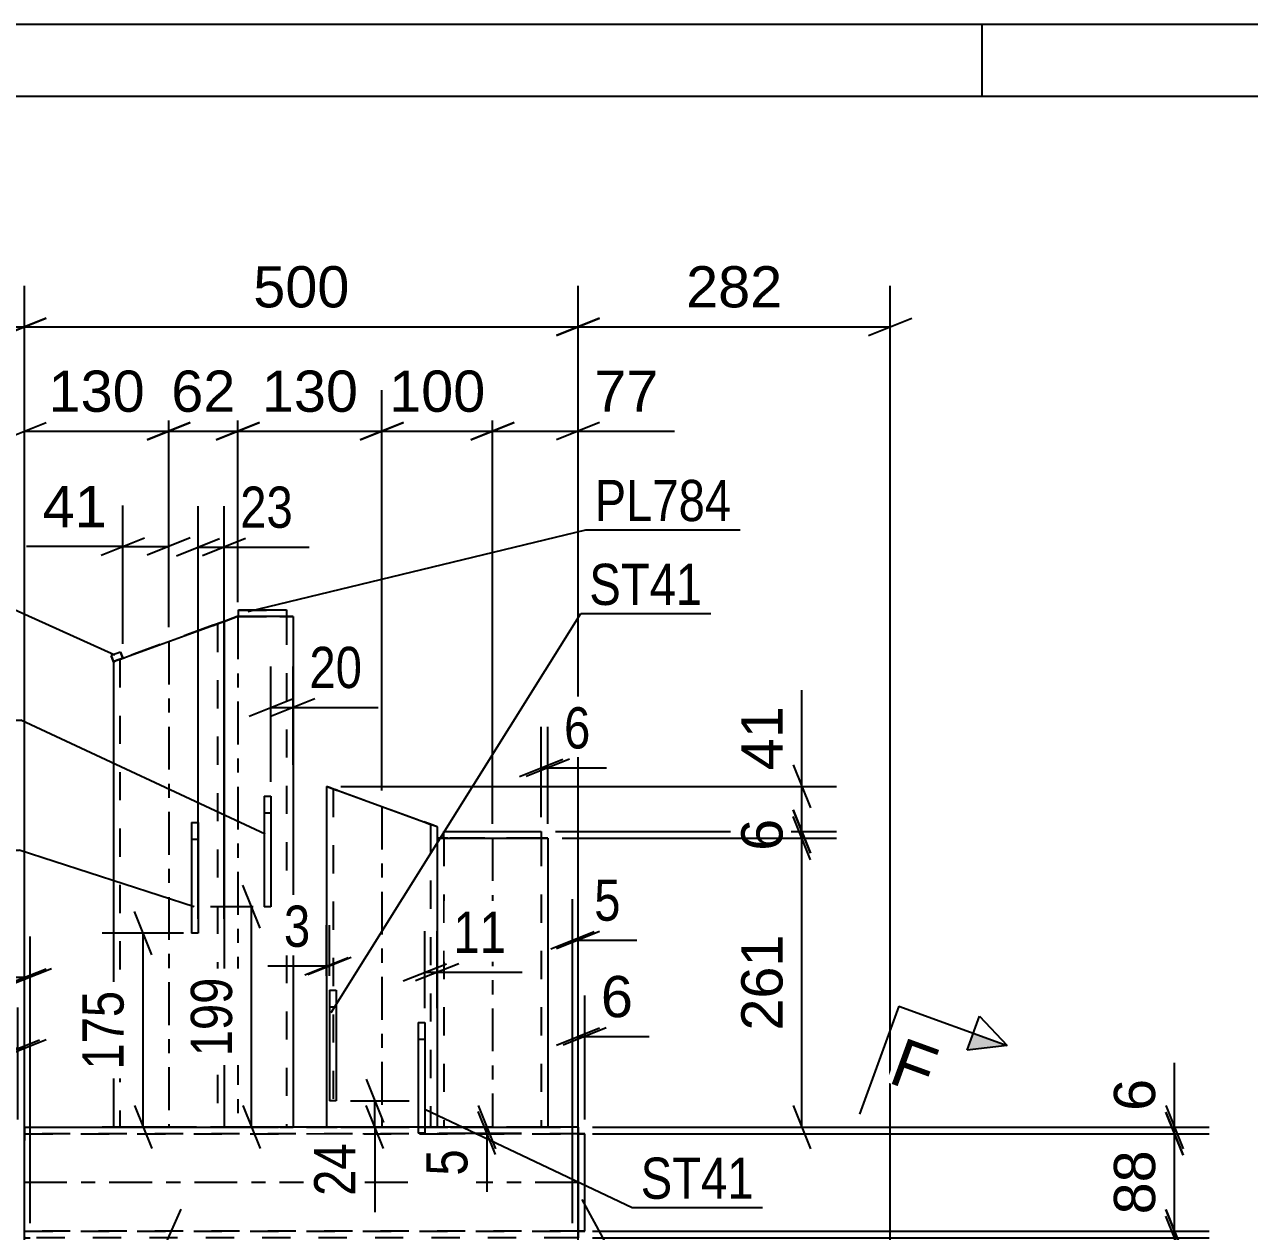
# Model space of a CAD drawing. Header units: millimetres. Extents: x 0 to 841, y 0 to 594.
# Drawn here: x 354.5 to 439.6, y 510.1 to 594 of the extents above; entities that cross this region are included whole.
import ezdxf

# ---------------------------------------------------------------- set-up
doc = ezdxf.new("R2010")
doc.units = ezdxf.units.MM
doc.linetypes.add('DXK_LINE_DOT2', pattern=[3.9198, 1.9599, -1.9599])
doc.linetypes.add('DXK_LINE_DOT3', pattern=[5.9187, 2.979, -0.9799, 0.9799, -0.9799])
doc.styles.add('Arial', font='ARIAL.TTF', dxfattribs={"height": 0.2})
doc.styles.add('Arial Narrow', font='ARIALN.TTF', dxfattribs={"height": 0.2})

# ---------------------------------------------------------------- blocks, each defined once
blk = doc.blocks.new('Unknown-275655210-1133')
at = {"color": 5, "linetype": 'Continuous'}
for p, q in [((841, 594), (0, 594)), ((421, 589), (421, 594)), ((836, 589), (5, 589))]:
    blk.add_line(p, q, dxfattribs=at)
blk = doc.blocks.new('Part-275655210-8390 - 3681')
at = {"color": 2, "linetype": 'Continuous'}
for p, q in [((375.431, 541.036), (375.431, 517.354)), ((375.431, 541.036), (375.501, 541.01)), ((375.501, 541.01), (375.701, 540.938)), ((375.701, 540.938), (376.001, 540.829)), ((376.001, 540.829), (376.354, 540.7)), ((376.354, 540.7), (382.2, 538.572)), ((382.2, 538.572), (382.553, 538.444)), ((382.553, 538.444), (382.853, 538.335)), ((382.853, 538.335), (383.053, 538.262)), ((383.053, 538.262), (383.123, 538.236)), ((383.123, 538.236), (383.123, 517.354)), ((375.501, 517.354), (375.431, 517.354)), ((375.701, 517.354), (375.501, 517.354)), ((376.001, 517.354), (375.701, 517.354)), ((376.354, 517.354), (376.001, 517.354)), ((381.8, 517.354), (376.354, 517.354)), ((382.553, 517.354), (382.262, 517.354)), ((382.853, 517.354), (382.553, 517.354)), ((383.053, 517.354), (382.853, 517.354)), ((383.123, 517.354), (383.053, 517.354))]:
    blk.add_line(p, q, dxfattribs=at)
at = {"color": 7, "linetype": 'DXK_LINE_DOT2'}
for p, q in [((375.431, 541.035), (375.431, 541.036)), ((375.501, 541.009), (375.431, 541.035)), ((375.701, 540.936), (375.501, 541.009)), ((375.927, 540.854), (375.701, 540.936)), ((375.892, 540.867), (375.892, 540.868)), ((375.892, 540.868), (375.892, 517.353)), ((375.927, 540.855), (375.892, 540.868)), ((375.892, 540.867), (375.927, 540.854)), ((376.001, 540.828), (375.927, 540.855)), ((375.927, 540.854), (376.028, 540.817)), ((376.177, 540.763), (375.927, 540.854)), ((376.177, 540.764), (376.001, 540.828)), ((376.028, 540.817), (376.177, 540.763)), ((376.177, 540.764), (382.377, 538.508)), ((376.177, 540.763), (382.2, 538.571)), ((376.177, 540.763), (382.377, 538.507)), ((382.526, 538.452), (382.2, 538.571)), ((382.526, 538.453), (382.377, 538.508)), ((382.377, 538.507), (382.526, 538.452)), ((382.626, 538.417), (382.526, 538.453)), ((382.526, 538.452), (382.626, 538.416)), ((382.853, 538.333), (382.526, 538.452)), ((382.662, 538.404), (382.626, 538.417)), ((382.626, 538.416), (382.662, 538.403)), ((382.662, 538.403), (382.662, 538.404)), ((382.662, 538.404), (382.662, 517.353)), ((383.053, 538.26), (382.853, 538.333)), ((383.123, 538.235), (383.053, 538.26)), ((383.123, 538.235), (383.123, 538.236)), ((375.431, 517.354), (375.431, 517.353)), ((375.431, 517.353), (375.431, 517.354)), ((375.431, 517.353), (375.501, 517.353)), ((375.501, 517.353), (375.701, 517.353)), ((375.701, 517.353), (376.001, 517.353)), ((375.892, 517.354), (375.927, 517.354)), ((375.927, 517.353), (375.892, 517.353)), ((375.927, 517.354), (376.001, 517.354)), ((376.028, 517.353), (375.927, 517.353)), ((376.001, 517.354), (376.028, 517.354)), ((376.001, 517.353), (376.177, 517.353)), ((376.028, 517.354), (376.177, 517.354)), ((376.177, 517.353), (376.028, 517.353)), ((382.377, 517.354), (376.177, 517.354)), ((382.2, 517.353), (376.177, 517.353)), ((382.377, 517.353), (376.177, 517.353)), ((382.262, 517.354), (381.8, 517.354)), ((382.2, 517.353), (382.553, 517.353)), ((382.377, 517.354), (382.526, 517.354)), ((382.526, 517.353), (382.377, 517.353)), ((382.526, 517.354), (382.626, 517.354)), ((382.626, 517.353), (382.526, 517.353)), ((382.553, 517.353), (382.853, 517.353)), ((382.626, 517.354), (382.662, 517.354)), ((382.662, 517.353), (382.626, 517.353)), ((382.853, 517.353), (383.053, 517.353)), ((383.053, 517.353), (383.123, 517.353)), ((383.123, 517.354), (383.123, 517.353)), ((383.123, 517.353), (383.123, 517.354))]:
    blk.add_line(p, q, dxfattribs=at)
at = {"color": 7, "linetype": 'DXK_LINE_DOT3'}
blk.add_line((379.277, 539.635), (379.277, 517.353), dxfattribs=at)
blk = doc.blocks.new('Part-275655210-8399 - 3681')
at = {"color": 2, "linetype": 'Continuous'}
for p, q in [((354.451, 517.354), (360.624, 517.354)), ((354.451, 517.354), (354.451, 516.431)), ((375.431, 517.354), (373.123, 517.354)), ((392.913, 517.354), (390.815, 517.354)), ((392.913, 517.354), (392.913, 517.284)), ((392.913, 517.284), (392.913, 509.662)), ((354.451, 509.732), (354.451, 516.431)), ((354.451, 509.732), (354.451, 509.662)), ((354.451, 509.662), (354.836, 509.662)), ((354.451, 509.66), (354.836, 509.66)), ((392.913, 509.662), (392.528, 509.662)), ((392.913, 509.66), (392.528, 509.66))]:
    blk.add_line(p, q, dxfattribs=at)
at = {"color": 7, "linetype": 'DXK_LINE_DOT2'}
for p, q in [((354.451, 517.353), (354.451, 517.354)), ((354.451, 517.353), (392.913, 517.353)), ((392.913, 516.892), (354.451, 516.892)), ((354.451, 516.892), (354.451, 516.891)), ((354.451, 516.892), (354.451, 516.857)), ((354.451, 516.891), (392.913, 516.891)), ((354.451, 516.857), (354.451, 516.607)), ((360.624, 517.354), (373.123, 517.354)), ((390.815, 517.354), (375.431, 517.354)), ((392.913, 517.353), (392.913, 517.354)), ((392.913, 516.891), (392.913, 516.892)), ((392.913, 516.856), (392.913, 516.891)), ((354.451, 510.585), (354.451, 510.583)), ((354.451, 510.585), (354.451, 510.583)), ((354.451, 510.585), (354.451, 510.585)), ((392.913, 510.123), (354.451, 510.123)), ((354.451, 510.123), (354.451, 510.122)), ((354.451, 510.122), (392.913, 510.122)), ((392.913, 510.583), (392.913, 510.585)), ((392.913, 510.585), (392.913, 510.583)), ((392.913, 510.585), (392.913, 510.585)), ((392.913, 510.122), (392.913, 510.123)), ((354.451, 509.66), (354.451, 509.662)), ((354.451, 509.662), (354.451, 509.66)), ((392.528, 509.662), (354.836, 509.662)), ((392.528, 509.66), (354.836, 509.66)), ((392.913, 509.66), (392.913, 509.662)), ((392.913, 509.662), (392.913, 509.66))]:
    blk.add_line(p, q, dxfattribs=at)
at = {"color": 7, "linetype": 'DXK_LINE_DOT3'}
blk.add_line((392.913, 513.507), (354.451, 513.507), dxfattribs=at)
blk = doc.blocks.new('Part-275655210-8395 - 3681')
at = {"color": 2, "linetype": 'Continuous'}
for p, q in [((381.8, 524.631), (381.8, 516.937)), ((381.8, 524.631), (382.262, 524.631)), ((382.262, 524.631), (382.262, 516.937)), ((382.262, 516.937), (381.8, 516.937))]:
    blk.add_line(p, q, dxfattribs=at)
at = {"color": 7, "linetype": 'DXK_LINE_DOT2'}
for p, q in [((381.8, 524.63), (381.8, 524.631)), ((381.8, 524.63), (382.262, 524.63)), ((382.262, 524.63), (382.262, 524.631)), ((381.8, 523.476), (382.262, 523.476))]:
    blk.add_line(p, q, dxfattribs=at)
blk = doc.blocks.new('Part-275655210-8402 - 3681')
at = {"color": 2, "linetype": 'Continuous'}
for p, q in [((369.309, 552.838), (369.309, 553.3)), ((369.309, 553.3), (372.662, 553.3)), ((372.662, 553.3), (372.662, 552.838))]:
    blk.add_line(p, q, dxfattribs=at)
at = {"color": 7, "linetype": 'DXK_LINE_DOT2'}
for p, q in [((369.309, 553.298), (372.662, 553.298)), ((372.662, 552.838), (369.309, 552.838)), ((369.309, 552.838), (369.309, 552.837)), ((369.309, 552.837), (369.309, 552.838)), ((369.309, 552.837), (372.662, 552.837)), ((372.662, 552.838), (372.662, 552.837)), ((372.662, 552.837), (372.662, 552.838))]:
    blk.add_line(p, q, dxfattribs=at)
blk = doc.blocks.new('Part-275655210-8398 - 3681')
at = {"color": 2, "linetype": 'Continuous'}
for p, q in [((366.049, 538.522), (366.049, 530.829)), ((366.049, 538.522), (366.51, 538.522)), ((366.51, 538.522), (366.51, 530.829)), ((366.51, 530.829), (366.049, 530.829))]:
    blk.add_line(p, q, dxfattribs=at)
at = {"color": 7, "linetype": 'DXK_LINE_DOT2'}
for p, q in [((366.049, 538.521), (366.049, 538.522)), ((366.049, 538.521), (366.51, 538.521)), ((366.51, 538.521), (366.51, 538.522)), ((366.049, 537.367), (366.51, 537.367))]:
    blk.add_line(p, q, dxfattribs=at)
blk = doc.blocks.new('Part-275655210-8391 - 3681')
at = {"color": 2, "linetype": 'Continuous'}
for p, q in [((369.231, 552.838), (368.316, 552.505)), ((368.316, 552.505), (368.316, 517.354)), ((372.2, 552.838), (369.231, 552.838)), ((369.231, 552.838), (369.231, 552.838)), ((372.2, 552.838), (372.553, 552.838)), ((372.553, 552.838), (372.853, 552.838)), ((372.853, 552.838), (373.053, 552.838)), ((373.053, 552.838), (373.123, 552.838)), ((373.123, 552.838), (373.123, 517.354)), ((372.2, 517.354), (368.316, 517.354)), ((368.316, 517.354), (368.316, 517.354)), ((372.553, 517.354), (372.2, 517.354)), ((372.853, 517.354), (372.553, 517.354)), ((373.053, 517.354), (372.853, 517.354)), ((373.123, 517.354), (373.053, 517.354))]:
    blk.add_line(p, q, dxfattribs=at)
at = {"color": 7, "linetype": 'DXK_LINE_DOT2'}
for p, q in [((368.316, 552.505), (369.231, 552.838)), ((369.231, 552.837), (368.316, 552.503)), ((368.316, 552.503), (369.231, 552.837)), ((372.377, 552.838), (369.231, 552.838)), ((372.377, 552.837), (369.231, 552.837)), ((372.2, 552.837), (369.231, 552.837)), ((369.231, 552.837), (369.231, 552.837)), ((372.526, 552.837), (372.2, 552.837)), ((372.526, 552.838), (372.377, 552.838)), ((372.377, 552.837), (372.526, 552.837)), ((372.626, 552.838), (372.526, 552.838)), ((372.526, 552.837), (372.626, 552.837)), ((372.853, 552.837), (372.526, 552.837)), ((372.662, 552.838), (372.626, 552.838)), ((372.626, 552.837), (372.662, 552.837)), ((372.662, 552.838), (372.662, 517.353)), ((373.053, 552.837), (372.853, 552.837)), ((373.123, 552.837), (373.053, 552.837)), ((368.316, 517.354), (368.316, 517.353)), ((372.377, 517.354), (368.316, 517.354)), ((368.316, 517.354), (368.316, 517.354)), ((372.377, 517.353), (368.316, 517.353)), ((368.316, 517.353), (368.316, 517.353)), ((368.316, 517.353), (372.2, 517.353)), ((372.2, 517.353), (372.553, 517.353)), ((372.377, 517.354), (372.526, 517.354)), ((372.526, 517.353), (372.377, 517.353)), ((372.526, 517.354), (372.626, 517.354)), ((372.626, 517.353), (372.526, 517.353)), ((372.553, 517.353), (372.853, 517.353)), ((372.626, 517.354), (372.662, 517.354)), ((372.662, 517.353), (372.626, 517.353)), ((372.662, 517.353), (372.662, 517.354)), ((372.853, 517.353), (373.053, 517.353)), ((373.053, 517.353), (373.123, 517.353)), ((373.123, 517.353), (373.123, 517.354)), ((373.123, 517.354), (373.123, 517.353))]:
    blk.add_line(p, q, dxfattribs=at)
at = {"color": 7, "linetype": 'DXK_LINE_DOT3'}
blk.add_line((369.277, 552.854), (369.277, 517.353), dxfattribs=at)
blk = doc.blocks.new('Part-275655210-8392 - 3681')
at = {"color": 7, "linetype": 'DXK_LINE_DOT2'}
for p, q in [((368.046, 552.405), (367.719, 552.286)), ((368.246, 552.478), (368.046, 552.405)), ((368.316, 552.503), (368.246, 552.478)), ((368.316, 552.503), (368.316, 552.504)), ((368.316, 552.504), (368.316, 517.353)), ((367.57, 552.233), (361.37, 549.974)), ((367.57, 552.231), (361.37, 549.973)), ((367.393, 552.167), (361.37, 549.973)), ((367.719, 552.286), (367.393, 552.167)), ((367.57, 552.231), (367.746, 552.296)), ((367.57, 552.233), (367.719, 552.287)), ((367.719, 552.287), (367.746, 552.297)), ((367.746, 552.297), (367.819, 552.324)), ((367.746, 552.296), (367.819, 552.322)), ((367.819, 552.324), (367.855, 552.336)), ((367.819, 552.322), (367.855, 552.335)), ((367.855, 552.335), (367.855, 552.336)), ((367.855, 552.336), (367.855, 517.353)), ((361.121, 549.882), (360.894, 549.799)), ((361.121, 549.883), (361.085, 549.87)), ((361.085, 549.869), (361.121, 549.882)), ((361.085, 549.869), (361.085, 549.87)), ((361.085, 549.87), (361.085, 517.353)), ((361.37, 549.973), (361.121, 549.882)), ((361.221, 549.919), (361.121, 549.883)), ((361.121, 549.882), (361.221, 549.918)), ((361.37, 549.974), (361.221, 549.919)), ((361.221, 549.918), (361.37, 549.973)), ((360.624, 549.702), (360.694, 549.728)), ((360.694, 549.726), (360.624, 549.701)), ((360.624, 549.701), (360.624, 549.702)), ((360.894, 549.799), (360.694, 549.726)), ((360.766, 549.754), (360.694, 549.728)), ((360.624, 517.354), (360.624, 517.353)), ((360.624, 517.353), (360.624, 517.354)), ((360.624, 517.353), (360.694, 517.353)), ((360.694, 517.353), (360.894, 517.353)), ((360.894, 517.353), (361.194, 517.353)), ((361.085, 517.354), (361.121, 517.354)), ((361.121, 517.353), (361.085, 517.353)), ((361.121, 517.354), (361.194, 517.354)), ((361.221, 517.353), (361.121, 517.353)), ((361.194, 517.354), (361.221, 517.354)), ((361.194, 517.353), (361.37, 517.353)), ((361.221, 517.354), (361.37, 517.354)), ((361.37, 517.353), (361.221, 517.353)), ((361.37, 517.354), (367.57, 517.354)), ((361.37, 517.353), (367.393, 517.353)), ((361.37, 517.353), (367.57, 517.353)), ((367.393, 517.353), (367.746, 517.353)), ((367.57, 517.354), (367.746, 517.354)), ((367.719, 517.353), (367.57, 517.353)), ((367.819, 517.353), (367.719, 517.353)), ((367.746, 517.354), (367.819, 517.354)), ((367.746, 517.353), (368.046, 517.353)), ((367.819, 517.354), (367.855, 517.354)), ((367.855, 517.353), (367.819, 517.353)), ((368.046, 517.353), (368.246, 517.353)), ((368.246, 517.353), (368.316, 517.353))]:
    blk.add_line(p, q, dxfattribs=at)
at = {"color": 2, "linetype": 'Continuous'}
for p, q in [((367.746, 552.297), (368.046, 552.406)), ((368.046, 552.406), (368.246, 552.479)), ((368.246, 552.479), (368.316, 552.504)), ((361.547, 550.038), (367.393, 552.168)), ((367.393, 552.168), (367.746, 552.297)), ((360.894, 549.801), (361.194, 549.91)), ((361.194, 549.91), (361.547, 550.038)), ((360.624, 549.702), (360.624, 517.354)), ((360.894, 549.801), (360.766, 549.754)), ((360.694, 517.354), (360.624, 517.354)), ((360.894, 517.354), (360.694, 517.354)), ((361.194, 517.354), (360.894, 517.354)), ((361.547, 517.354), (361.194, 517.354)), ((361.547, 517.354), (367.393, 517.354)), ((367.746, 517.354), (367.393, 517.354)), ((368.046, 517.354), (367.746, 517.354)), ((368.246, 517.354), (368.046, 517.354)), ((368.316, 517.354), (368.246, 517.354))]:
    blk.add_line(p, q, dxfattribs=at)
at = {"color": 7, "linetype": 'DXK_LINE_DOT3'}
blk.add_line((364.47, 551.103), (364.47, 517.353), dxfattribs=at)
blk = doc.blocks.new('Part-275655210-8394 - 3681')
at = {"color": 2, "linetype": 'Continuous'}
for p, q in [((383.585, 537.44), (383.585, 537.901)), ((383.585, 537.901), (390.354, 537.901)), ((390.354, 537.901), (390.354, 537.44))]:
    blk.add_line(p, q, dxfattribs=at)
at = {"color": 7, "linetype": 'DXK_LINE_DOT2'}
for p, q in [((383.585, 537.9), (390.354, 537.9)), ((390.354, 537.44), (383.585, 537.44)), ((383.585, 537.44), (383.585, 537.438)), ((383.585, 537.438), (383.585, 537.44)), ((390.354, 537.438), (383.585, 537.438)), ((390.354, 537.44), (390.354, 537.438)), ((390.354, 537.438), (390.354, 537.44))]:
    blk.add_line(p, q, dxfattribs=at)
blk = doc.blocks.new('Part-275655210-8396 - 3681')
at = {"color": 2, "linetype": 'Continuous'}
for p, q in [((375.647, 526.871), (375.647, 519.177)), ((375.647, 526.871), (376.108, 526.871)), ((376.108, 526.871), (376.108, 519.177)), ((376.108, 519.177), (375.647, 519.177))]:
    blk.add_line(p, q, dxfattribs=at)
at = {"color": 7, "linetype": 'DXK_LINE_DOT2'}
for p, q in [((375.647, 526.869), (375.647, 526.871)), ((375.647, 526.869), (376.108, 526.869)), ((376.108, 526.869), (376.108, 526.871)), ((375.647, 525.715), (376.108, 525.715))]:
    blk.add_line(p, q, dxfattribs=at)
blk = doc.blocks.new('Part-275655210-8397 - 3681')
at = {"color": 2, "linetype": 'Continuous'}
for p, q in [((371.109, 540.365), (371.109, 532.671)), ((371.109, 540.365), (371.57, 540.365)), ((371.57, 540.365), (371.57, 532.671)), ((371.57, 532.671), (371.109, 532.671))]:
    blk.add_line(p, q, dxfattribs=at)
at = {"color": 7, "linetype": 'DXK_LINE_DOT2'}
for p, q in [((371.109, 540.364), (371.109, 540.365)), ((371.109, 540.364), (371.57, 540.364)), ((371.57, 540.364), (371.57, 540.365)), ((371.109, 539.21), (371.57, 539.21))]:
    blk.add_line(p, q, dxfattribs=at)
blk = doc.blocks.new('Part-275655210-8400 - 3681')
at = {"color": 2, "linetype": 'Continuous'}
for p, q in [((393.374, 516.892), (392.913, 516.892)), ((393.374, 510.123), (393.374, 516.892)), ((393.374, 510.123), (392.913, 510.123)), ((392.913, 510.122), (393.374, 510.122))]:
    blk.add_line(p, q, dxfattribs=at)
at = {"color": 7, "linetype": 'DXK_LINE_DOT2'}
for p, q in [((392.913, 510.122), (392.913, 516.892)), ((392.913, 516.891), (393.374, 516.891)), ((392.913, 510.123), (392.913, 510.122)), ((393.374, 510.122), (393.374, 510.123)), ((393.374, 510.122), (393.374, 510.123))]:
    blk.add_line(p, q, dxfattribs=at)
blk = doc.blocks.new('Part-275655210-8406 - 3681')
at = {"color": 2, "linetype": 'Continuous'}
for p, q in [((383.123, 537.44), (383.123, 517.354)), ((383.123, 537.44), (383.193, 537.44)), ((383.193, 537.44), (383.393, 537.44)), ((383.393, 537.44), (383.693, 537.44)), ((383.693, 537.44), (384.046, 537.44)), ((384.046, 537.44), (389.892, 537.44)), ((389.892, 537.44), (390.246, 537.44)), ((390.246, 537.44), (390.545, 537.44)), ((390.545, 537.44), (390.745, 537.44)), ((390.745, 537.44), (390.815, 537.44)), ((390.815, 537.44), (390.815, 517.354)), ((383.193, 517.354), (383.123, 517.354)), ((383.393, 517.354), (383.193, 517.354)), ((383.693, 517.354), (383.393, 517.354)), ((384.046, 517.354), (383.693, 517.354)), ((384.046, 517.354), (389.892, 517.354)), ((390.246, 517.354), (389.892, 517.354)), ((390.545, 517.354), (390.246, 517.354)), ((390.745, 517.354), (390.545, 517.354)), ((390.815, 517.354), (390.745, 517.354))]:
    blk.add_line(p, q, dxfattribs=at)
at = {"color": 7, "linetype": 'DXK_LINE_DOT2'}
for p, q in [((383.123, 537.439), (383.123, 537.44)), ((383.193, 537.439), (383.123, 537.439)), ((383.393, 537.438), (383.193, 537.439)), ((383.62, 537.438), (383.393, 537.438)), ((383.585, 537.439), (383.585, 537.44)), ((383.585, 537.44), (383.585, 517.353)), ((383.62, 537.44), (383.585, 537.44)), ((383.585, 537.439), (383.62, 537.439)), ((383.72, 537.44), (383.62, 537.44)), ((383.62, 537.439), (383.693, 537.439)), ((383.87, 537.438), (383.62, 537.438)), ((383.693, 537.439), (383.72, 537.439)), ((383.87, 537.44), (383.72, 537.44)), ((383.72, 537.439), (383.87, 537.439)), ((390.069, 537.44), (383.87, 537.44)), ((390.069, 537.439), (383.87, 537.439)), ((389.892, 537.438), (383.87, 537.438)), ((390.219, 537.438), (389.892, 537.438)), ((390.219, 537.44), (390.069, 537.44)), ((390.069, 537.439), (390.246, 537.439)), ((390.319, 537.44), (390.219, 537.44)), ((390.545, 537.438), (390.219, 537.438)), ((390.246, 537.439), (390.319, 537.439)), ((390.354, 537.44), (390.319, 537.44)), ((390.319, 537.439), (390.354, 537.439)), ((390.354, 537.439), (390.354, 537.44)), ((390.354, 537.44), (390.354, 517.353)), ((390.745, 537.439), (390.545, 537.438)), ((390.815, 537.439), (390.745, 537.439)), ((390.815, 537.439), (390.815, 537.44)), ((383.123, 517.354), (383.123, 517.353)), ((383.123, 517.353), (383.123, 517.354)), ((383.123, 517.353), (383.193, 517.353)), ((383.193, 517.353), (383.393, 517.353)), ((383.393, 517.353), (383.693, 517.353)), ((383.585, 517.354), (383.62, 517.354)), ((383.62, 517.353), (383.585, 517.353)), ((383.62, 517.354), (383.693, 517.354)), ((383.72, 517.353), (383.62, 517.353)), ((383.693, 517.354), (383.72, 517.354)), ((383.693, 517.353), (383.87, 517.353)), ((383.72, 517.354), (383.87, 517.354)), ((383.87, 517.353), (383.72, 517.353)), ((390.069, 517.354), (383.87, 517.354)), ((389.892, 517.353), (383.87, 517.353)), ((390.069, 517.353), (383.87, 517.353)), ((389.892, 517.353), (390.246, 517.353)), ((390.069, 517.354), (390.246, 517.354)), ((390.219, 517.353), (390.069, 517.353)), ((390.319, 517.353), (390.219, 517.353)), ((390.246, 517.354), (390.319, 517.354)), ((390.246, 517.353), (390.545, 517.353)), ((390.319, 517.354), (390.354, 517.354)), ((390.354, 517.353), (390.319, 517.353)), ((390.545, 517.353), (390.745, 517.353)), ((390.745, 517.353), (390.815, 517.353)), ((390.815, 517.354), (390.815, 517.353)), ((390.815, 517.353), (390.815, 517.354))]:
    blk.add_line(p, q, dxfattribs=at)
at = {"color": 7, "linetype": 'DXK_LINE_DOT3'}
blk.add_line((386.969, 537.439), (386.969, 517.353), dxfattribs=at)
blk = doc.blocks.new('Part-275655210-16562 - 3681')
at = {"color": 2, "linetype": 'Continuous'}
for p, q in [((361.123, 550.375), (360.466, 550.136)), ((360.624, 549.702), (360.466, 550.136)), ((361.123, 550.375), (361.281, 549.941)), ((360.766, 549.754), (360.624, 549.702))]:
    blk.add_line(p, q, dxfattribs=at)
at = {"color": 7, "linetype": 'DXK_LINE_DOT2'}
for p, q in [((361.123, 550.374), (360.466, 550.134)), ((360.466, 550.136), (360.466, 550.134)), ((360.466, 550.134), (360.624, 549.701)), ((361.281, 549.94), (360.624, 549.701)), ((361.281, 549.941), (360.766, 549.754)), ((361.123, 550.374), (361.123, 550.375)), ((361.281, 549.94), (361.123, 550.374)), ((361.281, 549.941), (361.281, 549.94)), ((360.624, 549.701), (360.624, 549.702))]:
    blk.add_line(p, q, dxfattribs=at)
blk = doc.blocks.new('StraightDimension-275655210-20279 - 3681')
at = {"color": 7, "linetype": 'Continuous'}
for p, q in [((378.189, 520.677), (379.389, 517.677)), ((377.108, 519.177), (381.189, 519.177)), ((379.389, 515.854), (378.189, 518.854)), ((378.789, 517.354), (378.789, 519.177)), ((376.431, 517.354), (381.189, 517.354)), ((378.789, 517.354), (378.789, 511.448)), ((378.789, 517.354), (378.789, 511.448))]:
    blk.add_line(p, q, dxfattribs=at)
at = {"color": 0}
blk.add_wipeout([(378.039, 516.829), (373.839, 516.829), (373.839, 511.973), (378.039, 511.973)], dxfattribs=at)
at = {"color": 3, "style": 'Arial Narrow'}
blk.add_text('24', height=2.8633, rotation=90.00021, dxfattribs=at).set_placement((377.439, 512.573))
blk = doc.blocks.new('StraightDimension-275655210-20857 - 3681')
at = {"color": 7, "linetype": 'Continuous'}
for p, q in [((386.969, 538.439), (386.969, 568.578)), ((392.913, 518.353), (392.913, 568.578)), ((385.469, 565.128), (388.469, 566.328)), ((394.413, 566.328), (391.413, 565.128)), ((386.969, 565.728), (392.913, 565.728)), ((392.913, 565.728), (399.61, 565.728)), ((392.913, 565.728), (399.61, 565.728))]:
    blk.add_line(p, q, dxfattribs=at)
at = {"color": 0}
blk.add_wipeout([(399.085, 566.478), (399.085, 570.678), (393.438, 570.678), (393.438, 566.478)], dxfattribs=at)
at = {"color": 3, "style": 'Arial'}
blk.add_text('77', height=2.8652, dxfattribs=at).set_placement((394.038, 567.078))
blk = doc.blocks.new('StraightDimension-275655210-20243 - 3681')
at = {"color": 7, "linetype": 'Continuous'}
for p, q in [((375.431, 527.871), (375.431, 531.387)), ((375.647, 527.871), (375.647, 531.387)), ((373.931, 527.937), (376.931, 529.137)), ((377.147, 529.137), (374.147, 527.937)), ((375.431, 528.537), (371.353, 528.537)), ((375.431, 528.537), (371.353, 528.537)), ((375.431, 528.537), (375.647, 528.537))]:
    blk.add_line(p, q, dxfattribs=at)
at = {"color": 0}
blk.add_wipeout([(374.906, 529.287), (374.906, 533.487), (371.878, 533.487), (371.878, 529.287)], dxfattribs=at)
at = {"color": 3, "style": 'Arial Narrow'}
blk.add_text('3', height=2.863, dxfattribs=at).set_placement((372.478, 529.887))
blk = doc.blocks.new('StraightDimension-275655210-13917 - 3681')
at = {"color": 7, "linetype": 'Continuous'}
for p, q in [((353.99, 517.891), (353.99, 525.67)), ((354.451, 518.353), (354.451, 525.67)), ((353.99, 522.82), (349.516, 522.82)), ((353.99, 522.82), (349.516, 522.82)), ((352.49, 522.22), (355.49, 523.42)), ((355.951, 523.42), (352.951, 522.22)), ((353.99, 522.82), (354.451, 522.82))]:
    blk.add_line(p, q, dxfattribs=at)
at = {"color": 0}
blk.add_wipeout([(353.465, 523.57), (353.465, 527.77), (350.041, 527.77), (350.041, 523.57)], dxfattribs=at)
at = {"color": 3, "style": 'Arial'}
blk.add_text('6', height=2.865, dxfattribs=at).set_placement((350.641, 524.17))
blk = doc.blocks.new('StraightDimension-275655210-20222 - 3681')
at = {"color": 7, "linetype": 'Continuous'}
for p, q in [((366.51, 531.829), (366.51, 560.514)), ((368.316, 531.829), (368.316, 560.514)), ((365.01, 557.064), (368.01, 558.264)), ((366.51, 557.664), (368.316, 557.664)), ((369.816, 558.264), (366.816, 557.064)), ((368.316, 557.664), (374.222, 557.664)), ((368.316, 557.664), (374.222, 557.664))]:
    blk.add_line(p, q, dxfattribs=at)
at = {"color": 0}
blk.add_wipeout([(373.697, 558.414), (373.697, 562.614), (368.841, 562.614), (368.841, 558.414)], dxfattribs=at)
at = {"color": 3, "style": 'Arial Narrow'}
blk.add_text('23', height=2.8633, dxfattribs=at).set_placement((369.441, 559.014))
blk = doc.blocks.new('StraightDimension-275655210-20289 - 3681')
at = {"color": 7, "linetype": 'Continuous'}
for p, q in [((385.974, 518.853), (387.174, 515.853)), ((387.174, 515.437), (385.974, 518.437)), ((383.262, 516.937), (388.974, 516.937)), ((384.088, 517.353), (388.974, 517.353)), ((386.574, 516.937), (386.574, 517.353)), ((386.574, 516.937), (386.574, 512.859)), ((386.574, 516.937), (386.574, 512.859))]:
    blk.add_line(p, q, dxfattribs=at)
at = {"color": 0}
blk.add_wipeout([(385.824, 516.412), (381.624, 516.412), (381.624, 513.384), (385.824, 513.384)], dxfattribs=at)
at = {"color": 3, "style": 'Arial Narrow'}
blk.add_text('5', height=2.863, rotation=90.00021, dxfattribs=at).set_placement((385.224, 513.984))
blk = doc.blocks.new('StraightDimension-275655210-20861 - 3681')
at = {"color": 7, "linetype": 'Continuous'}
for p, q in [((354.451, 518.353), (354.451, 568.578)), ((364.47, 552.103), (364.47, 568.578)), ((352.951, 565.128), (355.951, 566.328)), ((365.97, 566.328), (362.97, 565.128)), ((354.451, 565.728), (364.47, 565.728))]:
    blk.add_line(p, q, dxfattribs=at)
at = {"color": 0}
blk.add_wipeout([(363.396, 566.478), (363.396, 570.678), (355.525, 570.678), (355.525, 566.478)], dxfattribs=at)
at = {"color": 3, "style": 'Arial'}
blk.add_text('130', height=2.8652, dxfattribs=at).set_placement((356.125, 567.078))
blk = doc.blocks.new('StraightDimension-275655210-3895 - 3681')
at = {"color": 7, "linetype": 'Continuous'}
for p, q in [((448.273, 507.699), (447.073, 510.699)), ((393.913, 509.199), (458.113, 509.199)), ((447.673, 494.849), (447.673, 509.199)), ((447.073, 496.349), (448.273, 493.349)), ((415.598, 494.849), (458.113, 494.849))]:
    blk.add_line(p, q, dxfattribs=at)
at = {"color": 0}
blk.add_wipeout([(446.923, 505.366), (442.723, 505.366), (442.723, 498.682), (446.923, 498.682)], dxfattribs=at)
at = {"color": 3, "style": 'Arial Narrow'}
blk.add_text('187', height=2.8633, rotation=90.00021, dxfattribs=at).set_placement((446.323, 499.282))
at = {"color": 0, "linetype": 'Continuous'}
blk.add_wipeout([(458.713, 509.799), (458.713, 513.999), (448.373, 513.999), (448.373, 509.799)], dxfattribs=at)
at = {"color": 3, "linetype": 'Continuous', "style": 'Arial Narrow'}
blk.add_text('14537', height=2.8633, dxfattribs=at).set_placement((448.973, 510.399))
blk = doc.blocks.new('StraightDimension-275655210-4086 - 3681')
at = {"color": 7, "linetype": 'Continuous'}
for p, q in [((392.528, 510.664), (392.528, 533.201)), ((392.913, 510.199), (392.913, 533.201)), ((391.028, 529.751), (394.028, 530.951)), ((394.413, 530.951), (391.413, 529.751)), ((392.528, 530.351), (392.913, 530.351)), ((392.913, 530.351), (396.991, 530.351)), ((392.913, 530.351), (396.991, 530.351))]:
    blk.add_line(p, q, dxfattribs=at)
at = {"color": 0}
blk.add_wipeout([(396.466, 531.101), (396.466, 535.301), (393.438, 535.301), (393.438, 531.101)], dxfattribs=at)
at = {"color": 3, "style": 'Arial Narrow'}
blk.add_text('5', height=2.863, dxfattribs=at).set_placement((394.038, 531.701))
blk = doc.blocks.new('StraightDimension-275655210-4100 - 3681')
at = {"color": 7, "linetype": 'Continuous'}
for p, q in [((354.451, 510.199), (354.451, 530.612)), ((354.836, 510.664), (354.836, 530.612)), ((354.451, 527.762), (350.373, 527.762)), ((354.451, 527.762), (350.373, 527.762)), ((352.951, 527.162), (355.951, 528.362)), ((356.336, 528.362), (353.336, 527.162)), ((354.451, 527.762), (354.836, 527.762))]:
    blk.add_line(p, q, dxfattribs=at)
at = {"color": 0}
blk.add_wipeout([(353.926, 528.512), (353.926, 532.712), (350.898, 532.712), (350.898, 528.512)], dxfattribs=at)
at = {"color": 3, "style": 'Arial Narrow'}
blk.add_text('5', height=2.863, dxfattribs=at).set_placement((351.498, 529.112))
blk = doc.blocks.new('StraightDimension-275655210-13898 - 3681')
at = {"color": 7, "linetype": 'Continuous'}
for p, q in [((434.359, 517.353), (434.359, 521.826)), ((434.359, 517.353), (434.359, 521.826)), ((433.759, 518.853), (434.959, 515.853)), ((434.959, 515.392), (433.759, 518.392)), ((393.913, 517.353), (436.759, 517.353)), ((393.913, 516.892), (436.759, 516.892)), ((434.359, 516.892), (434.359, 517.353))]:
    blk.add_line(p, q, dxfattribs=at)
at = {"color": 0}
blk.add_wipeout([(433.609, 521.301), (429.409, 521.301), (429.409, 517.878), (433.609, 517.878)], dxfattribs=at)
at = {"color": 3, "style": 'Arial'}
blk.add_text('6', height=2.865, rotation=90.00021, dxfattribs=at).set_placement((433.009, 518.478))
blk = doc.blocks.new('StraightDimension-275655210-13899 - 3681')
at = {"color": 7, "linetype": 'Continuous'}
for p, q in [((433.759, 518.392), (434.959, 515.392)), ((393.913, 516.892), (436.759, 516.892)), ((434.359, 510.123), (434.359, 516.892)), ((434.959, 508.623), (433.759, 511.623)), ((393.913, 510.123), (436.759, 510.123))]:
    blk.add_line(p, q, dxfattribs=at)
at = {"color": 0}
blk.add_wipeout([(433.609, 516.331), (429.409, 516.331), (429.409, 510.683), (433.609, 510.684)], dxfattribs=at)
at = {"color": 3, "style": 'Arial'}
blk.add_text('88', height=2.8652, rotation=90.00021, dxfattribs=at).set_placement((433.009, 511.284))
blk = doc.blocks.new('StraightDimension-275655210-13900 - 3681')
at = {"color": 7, "linetype": 'Continuous'}
for p, q in [((433.759, 511.623), (434.959, 508.623)), ((434.959, 508.161), (433.759, 511.161)), ((393.913, 510.123), (436.759, 510.123)), ((434.359, 509.661), (434.359, 510.123)), ((393.913, 509.661), (436.759, 509.661)), ((434.359, 509.661), (434.359, 505.187)), ((434.359, 509.661), (434.359, 505.187))]:
    blk.add_line(p, q, dxfattribs=at)
at = {"color": 0}
blk.add_wipeout([(433.609, 509.136), (429.409, 509.136), (429.409, 505.712), (433.609, 505.712)], dxfattribs=at)
at = {"color": 3, "style": 'Arial'}
blk.add_text('6', height=2.865, rotation=90.00021, dxfattribs=at).set_placement((433.009, 506.312))
blk = doc.blocks.new('StraightDimension-275655210-13933 - 3681')
at = {"color": 7, "linetype": 'Continuous'}
for p, q in [((392.913, 518.353), (392.913, 526.493)), ((393.374, 517.891), (393.374, 526.493)), ((391.413, 523.043), (394.413, 524.243)), ((394.874, 524.243), (391.874, 523.043)), ((392.913, 523.643), (393.374, 523.643)), ((393.374, 523.643), (397.848, 523.643)), ((393.374, 523.643), (397.848, 523.643))]:
    blk.add_line(p, q, dxfattribs=at)
at = {"color": 0}
blk.add_wipeout([(397.323, 524.393), (397.323, 528.593), (393.899, 528.593), (393.899, 524.393)], dxfattribs=at)
at = {"color": 3, "style": 'Arial'}
blk.add_text('6', height=2.865, dxfattribs=at).set_placement((394.499, 524.993))
blk = doc.blocks.new('StraightDimension-275655210-13945 - 3681')
at = {"color": 7, "linetype": 'Continuous'}
for p, q in [((392.913, 503.742), (392.913, 575.833)), ((414.598, 495.849), (414.598, 575.833)), ((394.413, 573.583), (391.413, 572.383)), ((392.913, 572.983), (414.598, 572.983)), ((413.098, 572.383), (416.098, 573.583))]:
    blk.add_line(p, q, dxfattribs=at)
at = {"color": 0}
blk.add_wipeout([(407.691, 573.733), (407.691, 577.933), (399.82, 577.933), (399.82, 573.733)], dxfattribs=at)
at = {"color": 3, "style": 'Arial'}
blk.add_text('282', height=2.8652, dxfattribs=at).set_placement((400.42, 574.333))
blk = doc.blocks.new('StraightDimension-275655210-13946 - 3681')
at = {"color": 7, "linetype": 'Continuous'}
for p, q in [((354.451, 503.742), (354.451, 575.833)), ((392.913, 503.742), (392.913, 575.833)), ((355.951, 573.583), (352.951, 572.383)), ((354.451, 572.983), (392.913, 572.983)), ((391.413, 572.383), (394.413, 573.583))]:
    blk.add_line(p, q, dxfattribs=at)
at = {"color": 0}
blk.add_wipeout([(377.617, 573.733), (377.617, 577.933), (369.747, 577.933), (369.747, 573.733)], dxfattribs=at)
at = {"color": 3, "style": 'Arial'}
blk.add_text('500', height=2.8652, dxfattribs=at).set_placement((370.347, 574.333))
blk = doc.blocks.new('StraightDimension-275655210-13947 - 3681')
at = {"color": 7, "linetype": 'Continuous'}
for p, q in [((305.996, 486.105), (305.996, 575.833)), ((354.451, 503.742), (354.451, 575.833)), ((307.496, 573.583), (304.496, 572.383)), ((305.996, 572.983), (354.451, 572.983)), ((352.951, 572.383), (355.951, 573.583))]:
    blk.add_line(p, q, dxfattribs=at)
at = {"color": 0}
blk.add_wipeout([(334.159, 573.733), (334.159, 577.933), (326.288, 577.933), (326.288, 573.733)], dxfattribs=at)
at = {"color": 3, "style": 'Arial'}
blk.add_text('630', height=2.8652, dxfattribs=at).set_placement((326.888, 574.333))
blk = doc.blocks.new('StraightDimension-275655210-14035 - 3681')
at = {"color": 7, "linetype": 'Continuous'}
for p, q in [((408.47, 541.035), (408.47, 547.732)), ((408.47, 541.035), (408.47, 547.732)), ((407.87, 542.535), (409.07, 539.535)), ((376.431, 541.035), (410.87, 541.035)), ((408.47, 537.9), (408.47, 541.035)), ((409.07, 536.4), (407.87, 539.4)), ((391.354, 537.9), (410.87, 537.9))]:
    blk.add_line(p, q, dxfattribs=at)
at = {"color": 0}
blk.add_wipeout([(407.72, 547.207), (403.52, 547.207), (403.52, 541.56), (407.72, 541.56)], dxfattribs=at)
at = {"color": 3, "style": 'Arial'}
blk.add_text('41', height=2.8652, rotation=90.00021, dxfattribs=at).set_placement((407.12, 542.16))
blk = doc.blocks.new('StraightDimension-275655210-14036 - 3681')
at = {"color": 7, "linetype": 'Continuous'}
for p, q in [((407.87, 539.4), (409.07, 536.4)), ((409.07, 535.938), (407.87, 538.938)), ((391.354, 537.9), (410.87, 537.9)), ((391.815, 537.438), (410.87, 537.438)), ((408.47, 537.438), (408.47, 537.9))]:
    blk.add_line(p, q, dxfattribs=at)
at = {"color": 0}
blk.add_wipeout([(407.72, 539.381), (403.52, 539.381), (403.52, 535.957), (407.72, 535.957)], dxfattribs=at)
at = {"color": 3, "style": 'Arial'}
blk.add_text('6', height=2.865, rotation=90.00021, dxfattribs=at).set_placement((407.12, 536.557))
blk = doc.blocks.new('StraightDimension-275655210-14037 - 3681')
at = {"color": 7, "linetype": 'Continuous'}
for p, q in [((409.07, 535.938), (407.87, 538.938)), ((391.815, 537.438), (410.87, 537.438)), ((408.47, 517.353), (408.47, 537.438)), ((407.87, 518.853), (409.07, 515.853)), ((393.913, 517.353), (410.87, 517.353))]:
    blk.add_line(p, q, dxfattribs=at)
at = {"color": 0}
blk.add_wipeout([(407.72, 531.331), (403.52, 531.331), (403.52, 523.46), (407.72, 523.46)], dxfattribs=at)
at = {"color": 3, "style": 'Arial'}
blk.add_text('261', height=2.8652, rotation=90.00021, dxfattribs=at).set_placement((407.12, 524.06))
blk = doc.blocks.new('StraightDimension-275655210-20160 - 3681')
at = {"color": 7, "linetype": 'Continuous'}
for p, q in [((363.287, 529.329), (362.087, 532.329)), ((365.51, 530.829), (359.837, 530.829)), ((362.687, 517.354), (362.687, 530.829)), ((362.087, 518.854), (363.287, 515.854)), ((366.393, 517.354), (359.837, 517.354))]:
    blk.add_line(p, q, dxfattribs=at)
at = {"color": 0}
blk.add_wipeout([(361.937, 527.434), (357.737, 527.434), (357.737, 520.749), (361.937, 520.749)], dxfattribs=at)
at = {"color": 3, "style": 'Arial Narrow'}
blk.add_text('175', height=2.8633, rotation=90.00021, dxfattribs=at).set_placement((361.337, 521.349))
blk = doc.blocks.new('StraightDimension-275655210-20232 - 3681')
at = {"color": 7, "linetype": 'Continuous'}
for p, q in [((371.57, 541.365), (371.57, 549.375)), ((373.123, 542.535), (373.123, 549.375)), ((370.07, 545.925), (373.07, 547.125)), ((371.57, 546.525), (373.123, 546.525)), ((374.623, 547.125), (371.623, 545.925)), ((373.123, 546.525), (379.029, 546.525)), ((373.123, 546.525), (379.029, 546.525))]:
    blk.add_line(p, q, dxfattribs=at)
at = {"color": 0}
blk.add_wipeout([(378.504, 547.275), (378.504, 551.475), (373.648, 551.475), (373.648, 547.275)], dxfattribs=at)
at = {"color": 3, "style": 'Arial Narrow'}
blk.add_text('20', height=2.8633, dxfattribs=at).set_placement((374.248, 547.875))
blk = doc.blocks.new('StraightDimension-275655210-20258 - 3681')
at = {"color": 7, "linetype": 'Continuous'}
for p, q in [((382.262, 525.631), (382.262, 530.962)), ((383.123, 525.631), (383.123, 530.962)), ((380.762, 527.512), (383.762, 528.712)), ((384.623, 528.712), (381.623, 527.512)), ((382.262, 528.112), (383.123, 528.112)), ((383.123, 528.112), (389.029, 528.112)), ((383.123, 528.112), (389.029, 528.112))]:
    blk.add_line(p, q, dxfattribs=at)
at = {"color": 0}
blk.add_wipeout([(388.504, 528.862), (388.504, 533.062), (383.648, 533.062), (383.648, 528.862)], dxfattribs=at)
at = {"color": 3, "style": 'Arial Narrow'}
blk.add_text('11', height=2.8633, dxfattribs=at).set_placement((384.248, 529.462))
blk = doc.blocks.new('StraightDimension-275655210-20272 - 3681')
at = {"color": 7, "linetype": 'Continuous'}
for p, q in [((370.819, 531.171), (369.619, 534.171)), ((370.339, 532.671), (367.369, 532.671)), ((370.219, 517.354), (370.219, 532.671)), ((369.619, 518.854), (370.819, 515.854)), ((372.123, 517.354), (367.369, 517.354))]:
    blk.add_line(p, q, dxfattribs=at)
at = {"color": 0}
blk.add_wipeout([(369.469, 528.355), (365.269, 528.355), (365.269, 521.67), (369.469, 521.67)], dxfattribs=at)
at = {"color": 3, "style": 'Arial Narrow'}
blk.add_text('199', height=2.8633, rotation=90.00021, dxfattribs=at).set_placement((368.869, 522.27))
blk = doc.blocks.new('StraightDimension-275655210-20310 - 3681')
at = {"color": 7, "linetype": 'Continuous'}
for p, q in [((390.354, 538.901), (390.354, 545.172)), ((390.815, 538.44), (390.815, 545.172)), ((388.854, 541.722), (391.854, 542.922)), ((392.315, 542.922), (389.315, 541.722)), ((390.354, 542.322), (390.815, 542.322)), ((390.815, 542.322), (394.894, 542.322)), ((390.815, 542.322), (394.894, 542.322))]:
    blk.add_line(p, q, dxfattribs=at)
at = {"color": 0}
blk.add_wipeout([(394.369, 543.072), (394.369, 547.272), (391.34, 547.272), (391.34, 543.072)], dxfattribs=at)
at = {"color": 3, "style": 'Arial Narrow'}
blk.add_text('6', height=2.863, dxfattribs=at).set_placement((391.94, 543.672))
blk = doc.blocks.new('StraightDimension-275655210-20858 - 3681')
at = {"color": 7, "linetype": 'Continuous'}
for p, q in [((379.277, 540.747), (379.277, 568.578)), ((386.969, 538.439), (386.969, 568.578)), ((377.777, 565.128), (380.777, 566.328)), ((388.469, 566.328), (385.469, 565.128)), ((379.277, 565.728), (386.969, 565.728))]:
    blk.add_line(p, q, dxfattribs=at)
at = {"color": 0}
blk.add_wipeout([(387.059, 566.478), (387.059, 570.678), (379.188, 570.678), (379.188, 566.478)], dxfattribs=at)
at = {"color": 3, "style": 'Arial'}
blk.add_text('100', height=2.8652, dxfattribs=at).set_placement((379.788, 567.078))
blk = doc.blocks.new('StraightDimension-275655210-20859 - 3681')
at = {"color": 7, "linetype": 'Continuous'}
for p, q in [((369.277, 553.837), (369.277, 568.578)), ((379.277, 540.747), (379.277, 568.578)), ((367.777, 565.128), (370.777, 566.328)), ((380.777, 566.328), (377.777, 565.128)), ((369.277, 565.728), (379.277, 565.728))]:
    blk.add_line(p, q, dxfattribs=at)
at = {"color": 0}
blk.add_wipeout([(378.212, 566.478), (378.212, 570.678), (370.342, 570.678), (370.342, 566.478)], dxfattribs=at)
at = {"color": 3, "style": 'Arial'}
blk.add_text('130', height=2.8652, dxfattribs=at).set_placement((370.942, 567.078))
blk = doc.blocks.new('StraightDimension-275655210-20860 - 3681')
at = {"color": 7, "linetype": 'Continuous'}
for p, q in [((364.47, 552.103), (364.47, 568.578)), ((369.277, 553.837), (369.277, 568.578)), ((362.97, 565.128), (365.97, 566.328)), ((370.777, 566.328), (367.777, 565.128)), ((364.47, 565.728), (369.277, 565.728))]:
    blk.add_line(p, q, dxfattribs=at)
at = {"color": 0}
blk.add_wipeout([(369.697, 566.478), (369.697, 570.678), (364.05, 570.678), (364.05, 566.478)], dxfattribs=at)
at = {"color": 3, "style": 'Arial'}
blk.add_text('62', height=2.8652, dxfattribs=at).set_placement((364.65, 567.078))
blk = doc.blocks.new('StraightDimension-275655210-20952 - 3681')
at = {"color": 7, "linetype": 'Continuous'}
for p, q in [((361.281, 550.94), (361.281, 560.554)), ((364.47, 552.103), (364.47, 560.554)), ((361.281, 557.704), (354.584, 557.704)), ((361.281, 557.704), (354.584, 557.704)), ((359.781, 557.104), (362.781, 558.304)), ((361.281, 557.704), (364.47, 557.704)), ((365.97, 558.304), (362.97, 557.104))]:
    blk.add_line(p, q, dxfattribs=at)
at = {"color": 0}
blk.add_wipeout([(360.756, 558.454), (360.756, 562.654), (355.109, 562.654), (355.109, 558.454)], dxfattribs=at)
at = {"color": 3, "style": 'Arial'}
blk.add_text('41', height=2.8652, dxfattribs=at).set_placement((355.709, 559.054))
blk = doc.blocks.new('Mark-275655210-16582 - 3681')
at = {"color": 30, "linetype": 'Continuous'}
for p, q in [((375.762, 525.309), (393.095, 553.049)), ((393.095, 553.049), (402.15, 553.049))]:
    blk.add_line(p, q, dxfattribs=at)
at = {"color": 0}
blk.add_wipeout([(401.55, 553.649), (401.55, 556.649), (393.695, 556.649), (393.695, 553.649)], dxfattribs=at)
blk.add_wipeout([(401.55, 553.649), (401.55, 556.649), (393.695, 556.649), (393.695, 553.649)], dxfattribs=at)
at = {"color": 3, "style": 'Arial Narrow'}
blk.add_text('ST41', height=2.8633, dxfattribs=at).set_placement((393.695, 553.649))
blk = doc.blocks.new('Mark-275655210-8443 - 3681')
at = {"color": 30, "linetype": 'Continuous'}
for p, q in [((393.168, 512.32), (398.222, 503.089)), ((398.222, 503.089), (408.926, 503.089))]:
    blk.add_line(p, q, dxfattribs=at)
at = {"color": 0}
blk.add_wipeout([(408.326, 503.689), (408.326, 506.689), (398.822, 506.689), (398.822, 503.689)], dxfattribs=at)
blk.add_wipeout([(408.326, 503.689), (408.326, 506.689), (398.822, 506.689), (398.822, 503.689)], dxfattribs=at)
at = {"color": 3, "style": 'Arial Narrow'}
blk.add_text('PL773', height=2.8633, dxfattribs=at).set_placement((398.822, 503.689))
blk = doc.blocks.new('Mark-275655210-20836 - 3681')
at = {"color": 30, "linetype": 'Continuous'}
for p in [(342.347, 553.63), (360.732, 550.153)]:
    blk.add_line(p, (353.05, 553.63), dxfattribs=at)
at = {"color": 0}
blk.add_wipeout([(352.45, 554.23), (352.45, 557.23), (342.947, 557.23), (342.947, 554.23)], dxfattribs=at)
blk.add_wipeout([(352.45, 554.23), (352.45, 557.23), (342.947, 557.23), (342.947, 554.23)], dxfattribs=at)
at = {"color": 3, "style": 'Arial Narrow'}
blk.add_text('PL790', height=2.8633, dxfattribs=at).set_placement((342.947, 554.23))
blk = doc.blocks.new('Mark-275655210-8461 - 3681')
at = {"color": 30, "linetype": 'Continuous'}
for p in [(365.31, 511.651), (338.073, 475.921)]:
    blk.add_line(p, (349.325, 475.921), dxfattribs=at)
at = {"color": 0}
blk.add_wipeout([(348.725, 476.521), (348.725, 479.521), (338.673, 479.521), (338.673, 476.521)], dxfattribs=at)
blk.add_wipeout([(348.725, 476.521), (348.725, 479.521), (338.673, 479.521), (338.673, 476.521)], dxfattribs=at)
at = {"color": 3, "style": 'Arial Narrow'}
blk.add_text('M1551', height=2.8633, dxfattribs=at).set_placement((338.673, 476.521))
blk = doc.blocks.new('SectionMark-275655210-15210 - 3681')
at = {"linetype": 'Continuous'}
for points in [[(419.947, 522.704), (420.375, 523.878), (422.724, 523.023)], [(401.434, 471.84), (401.862, 473.014), (403.783, 470.985)]]:
    blk.add_hatch(color=6, dxfattribs=at).paths.add_polyline_path(points)
at = {"color": 6, "linetype": 'Continuous'}
for p, q in [((419.947, 522.704), (420.802, 525.053)), ((420.802, 525.053), (422.724, 523.023)), ((422.724, 523.023), (419.947, 522.704)), ((401.862, 473.014), (401.007, 470.665)), ((403.783, 470.985), (401.862, 473.014)), ((403.783, 470.985), (401.007, 470.665))]:
    blk.add_line(p, q, dxfattribs=at)
at = {"color": 0, "linetype": 'Continuous'}
for points in [[(417.029, 519.509), (418.226, 522.798), (415.548, 523.773), (414.35, 520.484)], [(400.483, 474.048), (401.68, 477.337), (399.001, 478.312), (397.804, 475.023)]]:
    blk.add_wipeout(points, dxfattribs=at)
at = {"color": 6, "linetype": 'Continuous'}
for p, q in [((415.206, 525.759), (412.47, 518.242)), ((415.206, 525.759), (422.724, 523.023)), ((396.266, 473.721), (399.002, 481.238)), ((396.266, 473.721), (403.783, 470.985))]:
    blk.add_line(p, q, dxfattribs=at)
at = {"color": 3, "linetype": 'Continuous', "style": 'Arial'}
for p in [(414.35, 520.484), (397.804, 475.023)]:
    blk.add_text('F', height=3.343, rotation=-20.00196, dxfattribs=at).set_placement(p)
blk = doc.blocks.new('Mark-275655210-16585 - 3681')
at = {"color": 30, "linetype": 'Continuous'}
for p in [(345.138, 545.643), (371.17, 537.713)]:
    blk.add_line(p, (354.192, 545.643), dxfattribs=at)
at = {"color": 0}
blk.add_wipeout([(353.592, 546.243), (353.592, 549.243), (345.738, 549.243), (345.738, 546.243)], dxfattribs=at)
blk.add_wipeout([(353.592, 546.243), (353.592, 549.243), (345.738, 549.243), (345.738, 546.243)], dxfattribs=at)
at = {"color": 3, "style": 'Arial Narrow'}
blk.add_text('ST41', height=2.8633, dxfattribs=at).set_placement((345.738, 546.243))
blk = doc.blocks.new('Mark-275655210-16588 - 3681')
at = {"color": 30, "linetype": 'Continuous'}
for p in [(345.03, 536.602), (366.237, 532.667)]:
    blk.add_line(p, (354.084, 536.602), dxfattribs=at)
at = {"color": 0}
blk.add_wipeout([(353.484, 537.202), (353.484, 540.202), (345.63, 540.202), (345.63, 537.202)], dxfattribs=at)
blk.add_wipeout([(353.484, 537.202), (353.484, 540.202), (345.63, 540.202), (345.63, 537.202)], dxfattribs=at)
at = {"color": 3, "style": 'Arial Narrow'}
blk.add_text('ST41', height=2.8633, dxfattribs=at).set_placement((345.63, 537.202))
blk = doc.blocks.new('Mark-275655210-19086 - 3681')
at = {"color": 30, "linetype": 'Continuous'}
for p, q in [((382.262, 518.601), (396.666, 511.769)), ((396.666, 511.769), (405.721, 511.769))]:
    blk.add_line(p, q, dxfattribs=at)
at = {"color": 0}
blk.add_wipeout([(405.121, 512.369), (405.121, 515.369), (397.266, 515.369), (397.266, 512.369)], dxfattribs=at)
blk.add_wipeout([(405.121, 512.369), (405.121, 515.369), (397.266, 515.369), (397.266, 512.369)], dxfattribs=at)
at = {"color": 3, "style": 'Arial Narrow'}
blk.add_text('ST41', height=2.8633, dxfattribs=at).set_placement((397.266, 512.369))
blk = doc.blocks.new('Mark-275655210-20841 - 3681')
at = {"color": 30, "linetype": 'Continuous'}
for p, q in [((370.002, 553.184), (393.465, 558.878)), ((393.465, 558.878), (404.169, 558.878))]:
    blk.add_line(p, q, dxfattribs=at)
at = {"color": 0}
blk.add_wipeout([(403.569, 559.478), (403.569, 562.478), (394.065, 562.478), (394.065, 559.478)], dxfattribs=at)
blk.add_wipeout([(403.569, 559.478), (403.569, 562.478), (394.065, 562.478), (394.065, 559.478)], dxfattribs=at)
at = {"color": 3, "style": 'Arial Narrow'}
blk.add_text('PL784', height=2.8633, dxfattribs=at).set_placement((394.065, 559.478))

msp = doc.modelspace()

# ---------------------------------------------------------------- block references
for name in ['Unknown-275655210-1133', 'Part-275655210-8402 - 3681', 'Part-275655210-8392 - 3681', 'Part-275655210-8391 - 3681', 'Part-275655210-16562 - 3681', 'Part-275655210-8390 - 3681', 'Part-275655210-8397 - 3681', 'Part-275655210-8398 - 3681', 'Part-275655210-8406 - 3681', 'Part-275655210-8394 - 3681', 'Part-275655210-8396 - 3681', 'Part-275655210-8395 - 3681', 'Part-275655210-8399 - 3681', 'Part-275655210-8400 - 3681']:
    msp.add_blockref(name, (0, 0))

# ---------------------------------------------------------------- next in the draw order: block references
for name in ['StraightDimension-275655210-20857 - 3681', 'StraightDimension-275655210-20243 - 3681', 'StraightDimension-275655210-13917 - 3681', 'StraightDimension-275655210-20279 - 3681', 'StraightDimension-275655210-3895 - 3681']:
    msp.add_blockref(name, (0, 0))

# ---------------------------------------------------------------- next in the draw order: block references
for name in ['StraightDimension-275655210-20222 - 3681', 'StraightDimension-275655210-4086 - 3681', 'StraightDimension-275655210-20289 - 3681']:
    msp.add_blockref(name, (0, 0))

# ---------------------------------------------------------------- next in the draw order: block references
for name in ['StraightDimension-275655210-20861 - 3681', 'StraightDimension-275655210-13898 - 3681']:
    msp.add_blockref(name, (0, 0))

# ---------------------------------------------------------------- next in the draw order: block references
for name in ['StraightDimension-275655210-4100 - 3681', 'StraightDimension-275655210-13899 - 3681']:
    msp.add_blockref(name, (0, 0))

# ---------------------------------------------------------------- next in the draw order: block references
for name in ['StraightDimension-275655210-13933 - 3681', 'StraightDimension-275655210-13900 - 3681']:
    msp.add_blockref(name, (0, 0))

# ---------------------------------------------------------------- next in the draw order: block references
msp.add_blockref('StraightDimension-275655210-13945 - 3681', (0, 0))

# ---------------------------------------------------------------- next in the draw order: block references
msp.add_blockref('StraightDimension-275655210-13946 - 3681', (0, 0))

# ---------------------------------------------------------------- next in the draw order: block references
for name in ['StraightDimension-275655210-13947 - 3681', 'StraightDimension-275655210-14035 - 3681', 'StraightDimension-275655210-20258 - 3681', 'StraightDimension-275655210-20160 - 3681', 'Mark-275655210-8443 - 3681']:
    msp.add_blockref(name, (0, 0))

# ---------------------------------------------------------------- next in the draw order: block references
for name in ['StraightDimension-275655210-20232 - 3681', 'StraightDimension-275655210-14036 - 3681', 'StraightDimension-275655210-20272 - 3681', 'Mark-275655210-8461 - 3681']:
    msp.add_blockref(name, (0, 0))

# ---------------------------------------------------------------- next in the draw order: block references
msp.add_blockref('StraightDimension-275655210-14037 - 3681', (0, 0))

# ---------------------------------------------------------------- next in the draw order: block references
msp.add_blockref('StraightDimension-275655210-20310 - 3681', (0, 0))

# ---------------------------------------------------------------- next in the draw order: block references
msp.add_blockref('StraightDimension-275655210-20858 - 3681', (0, 0))

# ---------------------------------------------------------------- next in the draw order: block references
msp.add_blockref('StraightDimension-275655210-20859 - 3681', (0, 0))

# ---------------------------------------------------------------- next in the draw order: block references
for name in ['StraightDimension-275655210-20860 - 3681', 'Mark-275655210-16582 - 3681', 'Mark-275655210-16585 - 3681']:
    msp.add_blockref(name, (0, 0))

# ---------------------------------------------------------------- next in the draw order: block references
for name in ['StraightDimension-275655210-20952 - 3681', 'Mark-275655210-20841 - 3681', 'Mark-275655210-16588 - 3681', 'SectionMark-275655210-15210 - 3681']:
    msp.add_blockref(name, (0, 0))

# ---------------------------------------------------------------- next in the draw order: block references
for name in ['Mark-275655210-20836 - 3681', 'Mark-275655210-19086 - 3681']:
    msp.add_blockref(name, (0, 0))

doc.saveas('drawing.dxf')
